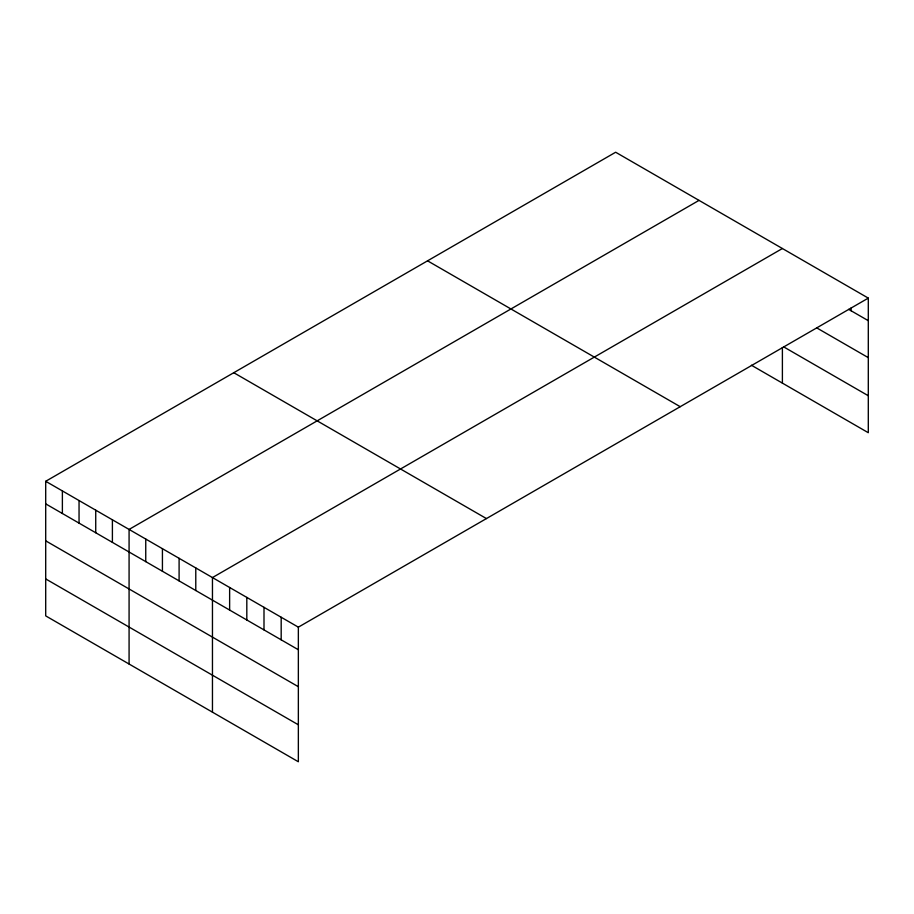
<?xml version="1.0" encoding="UTF-8"?>
<svg xmlns="http://www.w3.org/2000/svg" width="914" height="914" viewBox="0 0 914 914"><rect width="100%" height="100%" fill="white"/><g stroke="black" fill="none" stroke-linecap="round" stroke-linejoin="round"><path stroke-width="1.37" d="M868.3 298.113L298.352 627.164L298.352 761.762L45.7 615.887L45.7 481.29L615.648 152.238L868.3 298.113L868.3 432.71L751.422 365.234M699.016 200.383L129.08 529.434L129.08 664.021M782.395 248.517L212.459 577.568L212.459 712.166M848.66 309.355L868.3 320.688M816.762 327.898L868.3 357.648M783.629 346.852L868.3 395.739M427.558 260.833L680.222 406.696M233.778 372.706L486.442 518.581M45.7 481.29L298.352 627.164M45.7 503.865L298.352 649.74M45.7 540.837L298.352 686.711M45.7 578.928L298.352 724.791M851.117 307.949L851.117 310.771M782.395 347.56L782.395 383.115M281.181 617.247L281.181 639.823M263.997 607.33L263.997 629.906M246.814 597.402L246.814 619.978M229.631 587.485L229.631 610.061M195.779 567.937L195.779 590.513M179.098 558.317L179.098 580.893M162.429 548.686L162.429 571.261M145.749 539.054L145.749 561.63M112.399 519.803L112.399 542.379M95.73 510.172L95.73 532.748M79.05 500.552L79.05 523.128M62.381 490.921L62.381 513.497"/></g></svg>
